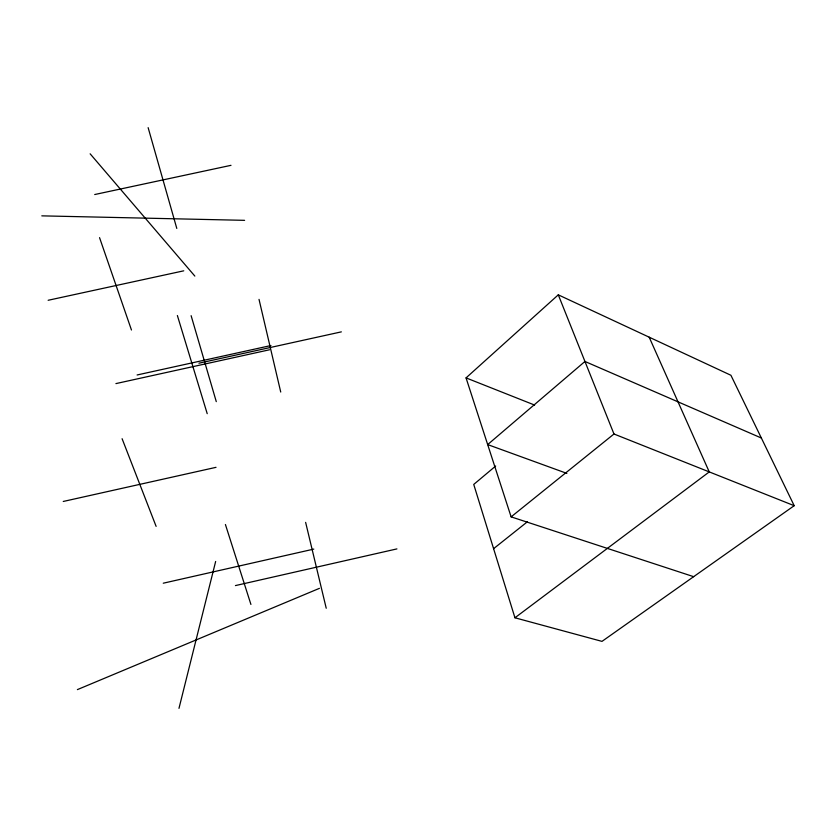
<?xml version="1.0" encoding="UTF-8"?>
<svg xmlns="http://www.w3.org/2000/svg" width="836" height="836" viewBox="0 0 836 836"><rect width="100%" height="100%" fill="white"/><g stroke="black" fill="none" stroke-linecap="round" stroke-linejoin="round"><path stroke-width="1.25" d="M178.977 708.353L215.646 561.468M693.65 576.673L511.12 516.867L466.049 377.893L558.291 294.836L730.915 375.27L794.2 505.696L601.993 641.379L514.945 617.783L473.74 484.431L495.675 466.028M511.12 516.867L613.979 433.999L794.2 505.696M493.595 548.677L527.317 521.831M514.945 617.783L709.252 471.912L649.175 337.18M77.393 689.616L319.425 588.345M163.26 583.204L313.782 549.106M235.439 585.587L396.922 548.907M63.254 501.464L216.022 467.334M137.104 374.977L270.948 345.529M198.926 363.211L341.36 331.861M115.922 383.599L269.558 349.772M48.143 300.281L183.753 270.822M94.708 194.537L230.997 165.329M41.8 215.855L244.603 220.338M566.86 473.385L487.681 444.585L584.949 361.465L761.356 438.012M466.049 377.893L534.632 405.073M90.142 153.814L194.84 276.089M558.291 294.836L613.979 433.999M122.098 438.712L156.123 526.377M99.547 237.643L131.461 330.001M225.417 524.517L250.925 604.449M177.378 315.527L207.213 413.674M191.12 315.674L216.284 401.635M148.139 127.647L176.793 228.427M305.631 522.375L326.228 608.253M259.024 299.372L280.729 392.042"/></g></svg>
